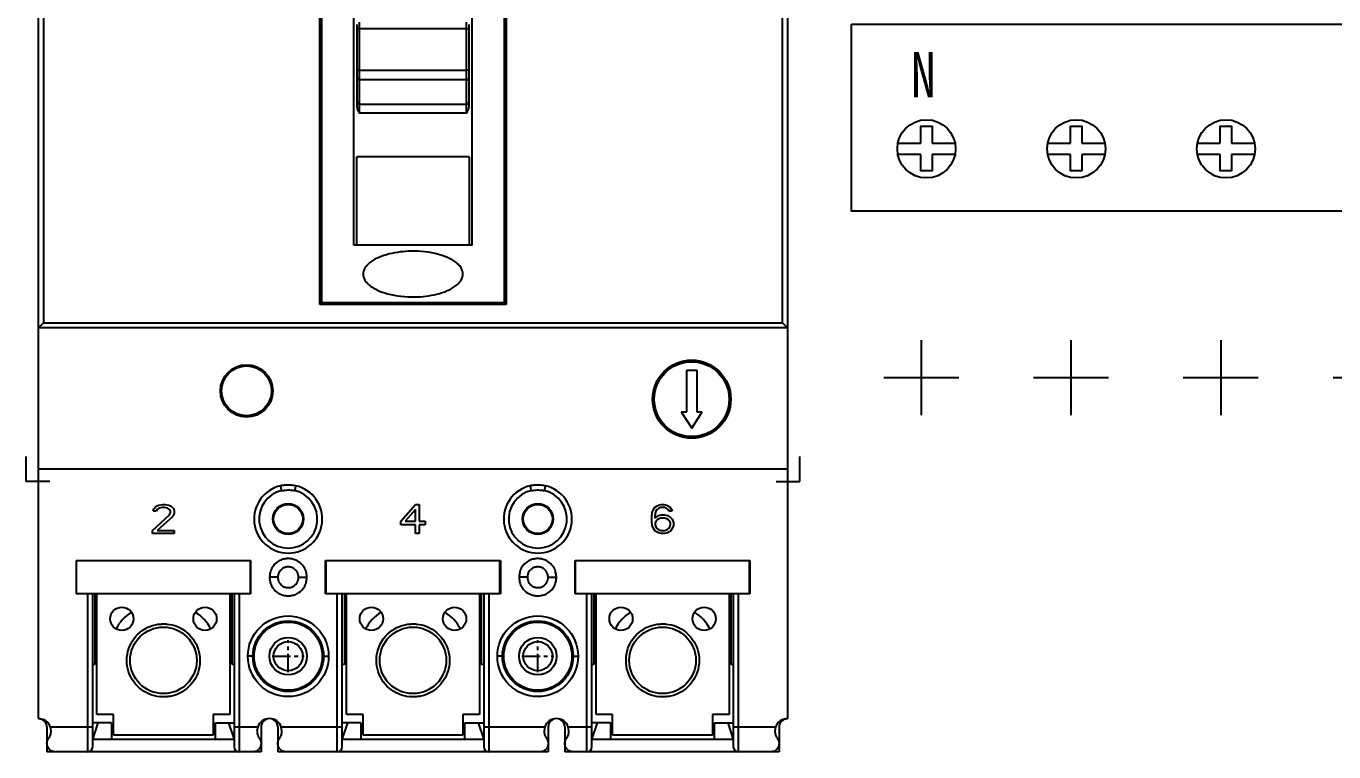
# Model space of a CAD drawing. Extents: x 1461126 to 1461726, y 413223 to 415223.
# Drawn here: x 1461407 to 1461564.2, y 413622.8 to 413710 of the extents above; entities that cross this region are included whole.
import ezdxf

# ---------------------------------------------------------------- set-up
doc = ezdxf.new("R2010")
doc.units = 0
doc.header["$MEASUREMENT"] = 0
doc.linetypes.add('CENTER', pattern=[2, 1.25, -0.25, 0.25, -0.25])
doc.layers.add('dian', color=7, linetype='Continuous')
doc.layers.add('LY-SJ-YQJ', color=7, linetype='Continuous')
doc.styles.add('-宋体', font='', dxfattribs={"width": 0.65})
doc.styles.get('-宋体').set_extended_font_data('NSimSun')

# ---------------------------------------------------------------- blocks, each defined once
blk = doc.blocks.new('A$Ca3bbfdd2')
at = {"color": 0, "linetype": 'ByBlock', "lineweight": -2}
for p, q in [((1.5, -116.5), (1.5, 30.5)), ((91.5, 30.5), (91.5, -116.5)), ((2.1, -15.1), (2.1, -68.9)), ((90.9, -68.9), (90.9, -15.1)), ((35.3, -66.7), (35.3, -17.8)), ((35.5, -18), (35.5, -66.7)), ((57.5, -66.7), (57.5, -18)), ((57.7, -17.8), (57.7, -66.7)), ((39.4, -59.6), (39.4, -26.15)), ((53.6, -59.6), (53.6, -26.15)), ((40.05, -32.75), (40.05, -43.73)), ((52.95, -43.73), (52.95, -32.75)), ((39.75, -33.05), (39.75, -42.92)), ((52.95, -33.57), (40.05, -33.57)), ((53.25, -42.92), (53.25, -33.05)), ((40.05, -38.54), (52.95, -38.54)), ((52.95, -39.7), (40.05, -39.7)), ((40.05, -42.62), (52.95, -42.62)), ((52.95, -43.73), (40.05, -43.73)), ((53.25, -48.98), (39.75, -48.98)), ((39.75, -59.6), (39.75, -48.98)), ((53.25, -48.98), (53.25, -59.6)), ((53.6, -59.6), (39.4, -59.6)), ((57.7, -66.7), (35.3, -66.7)), ((57.5, -66.5), (35.5, -66.5)), ((1.5, -69.5), (2.1, -68.9)), ((2.1, -68.9), (90.9, -68.9)), ((91.5, -69.5), (90.9, -68.9)), ((91.5, -69.5), (1.5, -69.5)), ((79.4, -79.6), (79.4, -74.6)), ((79.4, -74.6), (80.6, -74.6)), ((80.6, -74.6), (80.6, -79.6)), ((75.34, -78.68), (75.53, -78.65)), ((78.75, -79.6), (80, -81.6)), ((78.75, -79.6), (79.4, -79.6)), ((80, -81.6), (81.25, -79.6)), ((80.6, -79.6), (81.25, -79.6)), ((84.47, -78.65), (84.66, -78.68)), ((91.5, -86.5), (1.5, -86.5)), ((15.33, -91.28), (15.62, -90.98)), ((15.62, -90.98), (15.92, -90.83)), ((15.92, -90.83), (16.43, -90.75)), ((16.35, -91.13), (15.99, -91.2)), ((16.65, -91.13), (16.35, -91.13)), ((16.43, -90.75), (16.72, -90.75)), ((17.01, -91.2), (16.65, -91.13)), ((16.72, -90.75), (17.16, -90.83)), ((17.16, -90.83), (17.45, -90.98)), ((17.45, -90.98), (17.74, -91.28)), ((45.04, -92.76), (46.79, -90.75)), ((46.79, -90.75), (47.23, -90.75)), ((47.23, -90.75), (47.23, -92.76)), ((75.41, -91.35), (75.62, -91.05)), ((75.62, -91.05), (75.99, -90.83)), ((75.99, -90.83), (76.35, -90.75)), ((76.28, -91.13), (76.06, -91.2)), ((76.72, -91.13), (76.28, -91.13)), ((76.35, -90.75), (76.65, -90.75)), ((76.65, -90.75), (77.01, -90.83)), ((76.94, -91.2), (76.72, -91.13)), ((77.01, -90.83), (77.37, -91.05)), ((77.37, -91.05), (77.59, -91.35)), ((15.19, -93.88), (17.23, -92.02)), ((15.26, -91.57), (15.33, -91.28)), ((15.62, -91.57), (15.26, -91.57)), ((15.77, -91.35), (15.62, -91.57)), ((15.99, -91.2), (15.77, -91.35)), ((17.59, -92.24), (15.77, -93.88)), ((17.23, -91.35), (17.01, -91.2)), ((17.37, -91.57), (17.23, -91.35)), ((17.23, -92.02), (17.37, -91.72)), ((17.37, -91.72), (17.37, -91.57)), ((17.74, -92.02), (17.59, -92.24)), ((17.74, -91.28), (17.81, -91.57)), ((17.81, -91.72), (17.74, -92.02)), ((17.81, -91.57), (17.81, -91.72)), ((46.79, -91.35), (45.55, -92.76)), ((46.79, -92.76), (46.79, -91.35)), ((75.19, -92.24), (75.26, -91.72)), ((75.19, -92.76), (75.19, -92.24)), ((75.26, -91.72), (75.41, -91.35)), ((75.62, -91.8), (75.55, -92.24)), ((75.55, -92.39), (75.99, -92.09)), ((75.55, -92.24), (75.55, -92.39)), ((75.7, -91.57), (75.62, -91.8)), ((75.84, -91.35), (75.7, -91.57)), ((75.84, -92.62), (75.7, -92.76)), ((76.06, -91.2), (75.84, -91.35)), ((76.06, -92.47), (75.84, -92.62)), ((75.99, -92.09), (76.35, -92.02)), ((76.28, -92.39), (76.06, -92.47)), ((76.79, -92.39), (76.28, -92.39)), ((76.35, -92.02), (76.72, -92.02)), ((76.72, -92.02), (77.08, -92.09)), ((77.01, -92.47), (76.79, -92.39)), ((77.16, -91.35), (76.94, -91.2)), ((77.23, -92.62), (77.01, -92.47)), ((77.08, -92.09), (77.45, -92.32)), ((77.3, -91.57), (77.16, -91.35)), ((77.37, -92.76), (77.23, -92.62)), ((77.67, -91.57), (77.3, -91.57)), ((77.45, -92.32), (77.67, -92.54)), ((77.59, -91.35), (77.67, -91.57)), ((77.67, -92.54), (77.81, -92.91)), ((15.19, -94.25), (15.19, -93.88)), ((17.81, -94.25), (15.19, -94.25)), ((15.77, -93.88), (17.81, -93.88)), ((17.81, -93.88), (17.81, -94.25)), ((45.04, -93.21), (45.04, -92.76)), ((46.79, -93.21), (45.04, -93.21)), ((45.55, -92.76), (46.79, -92.76)), ((46.79, -94.25), (46.79, -93.21)), ((47.23, -94.25), (46.79, -94.25)), ((47.23, -92.76), (47.96, -92.76)), ((47.23, -93.21), (47.23, -94.25)), ((47.96, -93.21), (47.23, -93.21)), ((47.96, -92.76), (47.96, -93.21)), ((75.26, -93.29), (75.19, -92.76)), ((75.41, -93.66), (75.26, -93.29)), ((75.62, -93.96), (75.41, -93.66)), ((75.7, -92.76), (75.62, -92.99)), ((75.62, -92.99), (75.62, -93.21)), ((75.62, -93.21), (75.7, -93.43)), ((75.99, -94.18), (75.62, -93.96)), ((75.7, -93.43), (75.84, -93.66)), ((75.84, -93.66), (76.06, -93.81)), ((76.35, -94.25), (75.99, -94.18)), ((76.06, -93.81), (76.28, -93.88)), ((76.28, -93.88), (76.79, -93.88)), ((76.72, -94.25), (76.35, -94.25)), ((77.08, -94.18), (76.72, -94.25)), ((76.79, -93.88), (77.01, -93.81)), ((77.01, -93.81), (77.23, -93.66)), ((77.45, -93.96), (77.08, -94.18)), ((77.23, -93.66), (77.37, -93.43)), ((77.45, -92.99), (77.37, -92.76)), ((77.37, -93.43), (77.45, -93.21)), ((77.45, -93.21), (77.45, -92.99)), ((77.67, -93.66), (77.45, -93.96)), ((77.81, -93.29), (77.67, -93.66)), ((77.81, -92.91), (77.81, -93.29)), ((6, -97.5), (6, -101.5)), ((6, -97.5), (27, -97.5)), ((6, -99), (6.05, -99)), ((6.05, -101.5), (6.05, -97.5)), ((26.95, -101.5), (26.95, -97.5)), ((26.95, -99), (27, -99)), ((27, -101.5), (27, -97.5)), ((36, -101.5), (36, -97.5)), ((36, -97.5), (57, -97.5)), ((36.05, -99), (36, -99)), ((36.05, -101.5), (36.05, -97.5)), ((56.95, -101.5), (56.95, -97.5)), ((57, -99), (56.95, -99)), ((57, -97.5), (57, -101.5)), ((66, -101.5), (66, -97.5)), ((66, -97.5), (87, -97.5)), ((66, -99), (66.05, -99)), ((66.05, -101.5), (66.05, -97.5)), ((86.95, -101.5), (86.95, -97.5)), ((86.95, -99), (87, -99)), ((87, -97.5), (87, -101.5)), ((30.25, -99.5), (29.25, -99.5)), ((32.75, -99.5), (33.75, -99.5)), ((60.25, -99.5), (59.25, -99.5)), ((62.75, -99.5), (63.75, -99.5)), ((27, -101.5), (6, -101.5)), ((7.4, -120.5), (7.4, -101.5)), ((8, -119.9), (8, -101.5)), ((8.25, -101.5), (8.25, -110)), ((8.5, -116), (8.5, -101.5)), ((24.5, -101.5), (24.5, -116)), ((24.75, -110), (24.75, -101.5)), ((25, -101.5), (25, -119.9)), ((25.6, -101.5), (25.6, -120.5)), ((57, -101.5), (36, -101.5)), ((37.4, -120.5), (37.4, -101.5)), ((38, -119.9), (38, -101.5)), ((38.25, -101.5), (38.25, -110)), ((38.5, -116), (38.5, -101.5)), ((54.5, -101.5), (54.5, -116)), ((54.75, -110), (54.75, -101.5)), ((55, -101.5), (55, -119.9)), ((55.6, -101.5), (55.6, -120.5)), ((87, -101.5), (66, -101.5)), ((67.4, -120.5), (67.4, -101.5)), ((68, -119.9), (68, -101.5)), ((68.25, -101.5), (68.25, -110)), ((68.5, -116), (68.5, -101.5)), ((84.5, -101.5), (84.5, -116)), ((84.75, -110), (84.75, -101.5)), ((85, -101.5), (85, -119.9)), ((85.6, -101.5), (85.6, -120.5)), ((8.25, -110), (8, -110)), ((25, -110), (24.75, -110)), ((27.25, -109), (26.65, -109)), ((35.75, -109), (36.35, -109)), ((38.25, -110), (38, -110)), ((55, -110), (54.75, -110)), ((57.25, -109), (56.65, -109)), ((65.75, -109), (66.35, -109)), ((68.25, -110), (68, -110)), ((85, -110), (84.75, -110)), ((10.5, -116), (8.5, -116)), ((10.5, -118.5), (10.5, -116)), ((22.5, -116), (22.5, -118.5)), ((24.5, -116), (22.5, -116)), ((40.5, -116), (38.5, -116)), ((40.5, -118.5), (40.5, -116)), ((52.5, -116), (52.5, -118.5)), ((54.5, -116), (52.5, -116)), ((70.5, -116), (68.5, -116)), ((70.5, -118.5), (70.5, -116)), ((82.5, -116), (82.5, -118.5)), ((84.5, -116), (82.5, -116)), ((2.5, -117.5), (2.5, -120.5)), ((3, -118), (2.91, -117.5)), ((2.91, -117.5), (8, -117.5)), ((10.25, -117), (8, -117)), ((8, -119), (8.67, -117)), ((10.25, -117), (10.25, -119)), ((22.75, -117), (25, -117)), ((22.75, -119), (22.75, -117)), ((24.33, -117), (25, -119)), ((25, -117.5), (27.84, -117.5)), ((27.84, -117.5), (27.75, -118)), ((28.25, -117.5), (28.25, -120.5)), ((30.25, -117.5), (30.25, -120.5)), ((30.75, -118), (30.66, -117.5)), ((30.66, -117.5), (38, -117.5)), ((40.25, -117), (38, -117)), ((38, -119), (38.67, -117)), ((40.25, -117), (40.25, -119)), ((52.75, -119), (52.75, -117)), ((52.75, -117), (55, -117)), ((54.33, -117), (55, -119)), ((55, -117.5), (62.34, -117.5)), ((62.34, -117.5), (62.25, -118)), ((62.75, -117.5), (62.75, -120.5)), ((64.75, -117.5), (64.75, -120.5)), ((65.25, -118), (65.16, -117.5)), ((65.16, -117.5), (68, -117.5)), ((70.25, -117), (68, -117)), ((68, -119), (68.67, -117)), ((70.25, -117), (70.25, -119)), ((82.75, -119), (82.75, -117)), ((82.75, -117), (85, -117)), ((84.33, -117), (85, -119)), ((85, -117.5), (90.09, -117.5)), ((90.09, -117.5), (90, -118)), ((90.5, -117.5), (90.5, -120.5)), ((25, -119), (8, -119)), ((22.5, -118.5), (10.5, -118.5)), ((55, -119), (38, -119)), ((52.5, -118.5), (40.5, -118.5)), ((85, -119), (68, -119)), ((82.5, -118.5), (70.5, -118.5)), ((28.25, -120.5), (2.5, -120.5)), ((7.5, -120.5), (7.5, -120.5)), ((7.5, -120.5), (7.5, -120.5)), ((25.5, -120.5), (25.5, -120.5)), ((25.5, -120.5), (25.5, -120.5)), ((62.75, -120.5), (30.25, -120.5)), ((37.5, -120.5), (37.5, -120.5)), ((37.5, -120.5), (37.5, -120.5)), ((55.5, -120.5), (55.5, -120.5)), ((55.5, -120.5), (55.5, -120.5)), ((90.5, -120.5), (64.75, -120.5)), ((67.5, -120.5), (67.5, -120.5)), ((67.5, -120.5), (67.5, -120.5)), ((85.5, -120.5), (85.5, -120.5)), ((85.5, -120.5), (85.5, -120.5))]:
    blk.add_line(p, q, dxfattribs=at)
at = {"color": 1, "linetype": 'CENTER', "ltscale": 1.778}
for p, q in [((31.5, -110.93), (31.5, -107.08)), ((61.5, -110.93), (61.5, -107.08)), ((29.57, -109), (33.42, -109)), ((59.57, -109), (63.42, -109))]:
    blk.add_line(p, q, dxfattribs=at)
at = {"color": 0, "linetype": 'ByBlock', "lineweight": -2}
for points in [[(39.75, -42.92, 0.004684), (39.77, -43.05, 0.011358), (39.79, -43.16, 0.023271), (39.83, -43.29, 0.026259), (39.88, -43.42, 0.017615), (39.94, -43.54, 0.004561), (39.97, -43.59, 0.005172), (40.02, -43.68, 0.00129), (40.05, -43.73)], [(52.95, -43.73, 0.002582), (53.01, -43.64, 0.013712), (53.09, -43.49, 0.020508), (53.14, -43.37, 0.033053), (53.19, -43.21, 0.014634), (53.22, -43.11, 0.006845), (53.23, -43.03, 0.003198), (53.25, -42.92)], [(52.5, -63.05, 0.025523), (52.45, -62.72, 0.089607), (52.28, -62.31, 0.061233), (51.93, -61.88, 0.048495), (51.41, -61.47, 0.034546), (50.83, -61.15, 0.044097), (49.58, -60.69, 0.069945), (46.28, -60.31, 0.05583), (43.64, -60.64, 0.041461), (42.38, -61.06, 0.028712), (41.78, -61.35, 0.081107), (40.92, -62.05, 0.040581), (40.72, -62.31, 0.089511), (40.55, -62.72, 0.025509), (40.5, -63.05)], [(40.5, -63.05, 0.025523), (40.55, -63.39, 0.089607), (40.72, -63.79, 0.061234), (41.07, -64.22, 0.048494), (41.59, -64.64, 0.034546), (42.17, -64.96, 0.044097), (43.42, -65.42, 0.069945), (46.72, -65.8, 0.05583), (49.36, -65.47, 0.041461), (50.62, -65.05, 0.028712), (51.22, -64.75, 0.081107), (52.08, -64.06, 0.040581), (52.28, -63.79, 0.089511), (52.45, -63.39, 0.025509), (52.5, -63.05)], [(32.4, -88.5, 0.004942), (32.06, -88.46, 0.013436), (31.73, -88.43, 0.029366), (31.28, -88.43, 0.009936), (31.05, -88.45, 0.005927), (30.82, -88.48, 0.003286), (30.6, -88.5)], [(30.73, -89.09, -0.002261), (30.92, -89.06, -0.009008), (31.16, -89.03, -0.01632), (31.41, -89.01, -0.038101), (31.79, -89.02, -0.011683), (31.98, -89.04, -0.005789), (32.17, -89.07, -0.001444), (32.27, -89.09)], [(62.4, -88.5, 0.004927), (62.06, -88.46, 0.013397), (61.72, -88.43, 0.029375), (61.27, -88.43, 0.009971), (61.05, -88.45, 0.005947), (60.82, -88.48, 0.003297), (60.6, -88.5)], [(60.73, -89.09, -0.002261), (60.92, -89.06, -0.009008), (61.16, -89.03, -0.016321), (61.41, -89.01, -0.038103), (61.79, -89.02, -0.011683), (61.98, -89.04, -0.005789), (62.17, -89.07, -0.001444), (62.27, -89.09)], [(31.5, -97.25, 0.0038), (31.28, -97.28, 0.01524), (31.01, -97.32, 0.027878), (30.74, -97.39, 0.080144), (30.21, -97.66, 0.093185), (29.59, -98.3, 0.081456), (29.36, -98.85, 0.019574), (29.31, -99.06, 0.011536), (29.28, -99.28, 0.0038), (29.25, -99.5)], [(33.75, -99.5, 0.0038), (33.72, -99.28, 0.01524), (33.68, -99.01, 0.027878), (33.61, -98.75, 0.080144), (33.34, -98.21, 0.093184), (32.7, -97.6, 0.081457), (32.15, -97.36, 0.019574), (31.94, -97.31, 0.011536), (31.72, -97.28, 0.0038), (31.5, -97.25)], [(61.5, -97.25, 0.0038), (61.28, -97.28, 0.01524), (61.01, -97.32, 0.027878), (60.74, -97.39, 0.080144), (60.21, -97.66, 0.093184), (59.59, -98.3, 0.081457), (59.36, -98.85, 0.019574), (59.31, -99.06, 0.011536), (59.28, -99.28, 0.0038), (59.25, -99.5)], [(63.75, -99.5, 0.0038), (63.72, -99.28, 0.01524), (63.68, -99.01, 0.027878), (63.61, -98.75, 0.080144), (63.34, -98.21, 0.093185), (62.7, -97.6, 0.081457), (62.15, -97.36, 0.019574), (61.94, -97.31, 0.011536), (61.72, -97.28, 0.0038), (61.5, -97.25)], [(31.5, -98.25, 0.0038), (31.38, -98.27, 0.01524), (31.23, -98.29, 0.027878), (31.08, -98.33, 0.080145), (30.78, -98.48, 0.093181), (30.44, -98.84, 0.081459), (30.31, -99.14, 0.019575), (30.28, -99.26, 0.011536), (30.26, -99.38, 0.0038), (30.25, -99.5)], [(32.75, -99.5, 0.0038), (32.74, -99.38, 0.015241), (32.71, -99.23, 0.027879), (32.67, -99.08, 0.080145), (32.52, -98.78, 0.093181), (32.17, -98.45, 0.081458), (31.86, -98.31, 0.019574), (31.74, -98.29, 0.011536), (31.62, -98.27, 0.0038), (31.5, -98.25)], [(61.5, -98.25, 0.0038), (61.38, -98.27, 0.015241), (61.23, -98.29, 0.027878), (61.08, -98.33, 0.080145), (60.78, -98.48, 0.093181), (60.44, -98.84, 0.081458), (60.31, -99.14, 0.019575), (60.28, -99.26, 0.011536), (60.26, -99.38, 0.0038), (60.25, -99.5)], [(62.75, -99.5, 0.0038), (62.74, -99.38, 0.015241), (62.71, -99.23, 0.027879), (62.67, -99.08, 0.080146), (62.52, -98.78, 0.093181), (62.17, -98.45, 0.081457), (61.86, -98.31, 0.019574), (61.74, -98.29, 0.011536), (61.62, -98.27, 0.0038), (61.5, -98.25)], [(29.25, -99.5, 0.0038), (29.28, -99.72, 0.01524), (29.32, -100, 0.027878), (29.39, -100.26, 0.080145), (29.66, -100.8, 0.093183), (30.3, -101.41, 0.081459), (30.85, -101.65, 0.019575), (31.06, -101.69, 0.011536), (31.28, -101.73, 0.0038), (31.5, -101.75)], [(30.25, -99.5, 0.0038), (30.26, -99.63, 0.015241), (30.29, -99.78, 0.027879), (30.33, -99.93, 0.080146), (30.48, -100.22, 0.093182), (30.83, -100.56, 0.081458), (31.14, -100.7, 0.019574), (31.26, -100.72, 0.011536), (31.38, -100.74, 0.0038), (31.5, -100.75)], [(31.5, -100.75, 0.0038), (31.62, -100.74, 0.015241), (31.77, -100.72, 0.027878), (31.92, -100.68, 0.080145), (32.22, -100.53, 0.093181), (32.56, -100.17, 0.081459), (32.69, -99.87, 0.019575), (32.72, -99.75, 0.011536), (32.74, -99.63, 0.0038), (32.75, -99.5)], [(31.5, -101.75, 0.0038), (31.72, -101.73, 0.015241), (31.99, -101.68, 0.027879), (32.26, -101.62, 0.080146), (32.79, -101.35, 0.093181), (33.41, -100.71, 0.081458), (33.64, -100.16, 0.019574), (33.69, -99.94, 0.011536), (33.72, -99.72, 0.0038), (33.75, -99.5)], [(59.25, -99.5, 0.0038), (59.28, -99.72, 0.015241), (59.32, -100, 0.027878), (59.39, -100.26, 0.080145), (59.66, -100.8, 0.093181), (60.3, -101.41, 0.081459), (60.85, -101.65, 0.019575), (61.06, -101.69, 0.011536), (61.28, -101.73, 0.0038), (61.5, -101.75)], [(60.25, -99.5, 0.0038), (60.26, -99.63, 0.015241), (60.29, -99.78, 0.027879), (60.33, -99.93, 0.080146), (60.48, -100.22, 0.093181), (60.83, -100.56, 0.081458), (61.14, -100.7, 0.019574), (61.26, -100.72, 0.011536), (61.38, -100.74, 0.0038), (61.5, -100.75)], [(61.5, -100.75, 0.0038), (61.62, -100.74, 0.015241), (61.77, -100.72, 0.027878), (61.92, -100.68, 0.080145), (62.22, -100.53, 0.093182), (62.56, -100.17, 0.081459), (62.69, -99.87, 0.019575), (62.72, -99.75, 0.011536), (62.74, -99.63, 0.0038), (62.75, -99.5)], [(61.5, -101.75, 0.0038), (61.72, -101.73, 0.015241), (61.99, -101.68, 0.027879), (62.26, -101.62, 0.080146), (62.79, -101.35, 0.093182), (63.41, -100.71, 0.081457), (63.64, -100.16, 0.019574), (63.69, -99.94, 0.011536), (63.72, -99.72, 0.0038), (63.75, -99.5)], [(16.5, -113.9, -0.007746), (16.07, -113.87, -0.082776), (14.82, -113.57, -0.732055), (15.54, -105.21, -0.022015), (15.85, -105.16, -0.015545), (16.28, -105.12, -0.003875), (16.5, -105.1)], [(16.5, -105.1, -0.007745), (16.93, -105.13, -0.082773), (18.18, -105.44, -0.732054), (17.46, -113.8, -0.022017), (17.15, -113.85, -0.015547), (16.72, -113.89, -0.003875), (16.5, -113.9)], [(46.5, -113.9, -0.007746), (46.07, -113.87, -0.082776), (44.82, -113.57, -0.732055), (45.54, -105.21, -0.022015), (45.85, -105.16, -0.015545), (46.28, -105.12, -0.003875), (46.5, -105.1)], [(46.5, -105.1, -0.007745), (46.93, -105.13, -0.082773), (48.18, -105.44, -0.732054), (47.46, -113.8, -0.022017), (47.15, -113.85, -0.015547), (46.72, -113.89, -0.003875), (46.5, -113.9)], [(76.5, -113.9, -0.007746), (76.07, -113.87, -0.082776), (74.82, -113.57, -0.732055), (75.54, -105.21, -0.022015), (75.85, -105.16, -0.015545), (76.28, -105.12, -0.003875), (76.5, -105.1)], [(76.5, -105.1, -0.007745), (76.93, -105.13, -0.082773), (78.18, -105.44, -0.732054), (77.46, -113.8, -0.022017), (77.15, -113.85, -0.015547), (76.72, -113.89, -0.003875), (76.5, -113.9)], [(1.5, -116.5, -0.05945), (1.85, -116.55, -0.032462), (2.02, -116.6, -0.006043), (2.07, -116.62, -0.001503), (2.1, -116.63)], [(90.9, -116.63, -0.002968), (90.96, -116.61, -0.033119), (91.12, -116.55, -0.063712), (91.5, -116.5)], [(2.5, -119.5, -0.004077), (2.51, -119.43, -0.012159), (2.51, -119.35, -0.019908), (2.53, -119.28, -0.049002), (2.57, -119.15, -0.015844), (2.59, -119.09, -0.013586), (2.63, -119.02, -0.00409), (2.65, -118.98, -0.00321), (2.7, -118.9)], [(2.7, -118.9, 0.005289), (2.78, -118.78, 0.012799), (2.84, -118.68, 0.02025), (2.89, -118.57, 0.049252), (2.95, -118.37, 0.015272), (2.97, -118.28, 0.010668), (2.98, -118.19, 0.004543), (2.99, -118.13, 0.003589), (3, -118)], [(27.75, -118, 0.00356), (27.76, -118.13, 0.010893), (27.78, -118.25, 0.013058), (27.79, -118.34, 0.017777), (27.81, -118.43, 0.035545), (27.86, -118.57, 0.020393), (27.91, -118.68, 0.01534), (27.99, -118.8, 0.003651), (28.05, -118.9)], [(28.05, -118.9, -0.00469), (28.11, -119, -0.011726), (28.15, -119.07, -0.013647), (28.17, -119.13, -0.018663), (28.2, -119.19, -0.034595), (28.22, -119.28, -0.019908), (28.24, -119.35, -0.012159), (28.24, -119.43, -0.004077), (28.25, -119.5)], [(30.25, -119.5, -0.004077), (30.26, -119.43, -0.01216), (30.26, -119.35, -0.019909), (30.28, -119.28, -0.049003), (30.32, -119.15, -0.015845), (30.34, -119.09, -0.013587), (30.38, -119.02, -0.00409), (30.4, -118.98, -0.00321), (30.45, -118.9)], [(30.45, -118.9, 0.00531), (30.53, -118.78, 0.012849), (30.59, -118.68, 0.020328), (30.64, -118.57, 0.049276), (30.7, -118.37, 0.015203), (30.72, -118.28, 0.01062), (30.73, -118.19, 0.004523), (30.74, -118.13, 0.003573), (30.75, -118)], [(62.25, -118, 0.00356), (62.26, -118.13, 0.010893), (62.28, -118.25, 0.013058), (62.29, -118.34, 0.017777), (62.31, -118.43, 0.035545), (62.36, -118.57, 0.020393), (62.41, -118.68, 0.01534), (62.49, -118.8, 0.003651), (62.55, -118.9)], [(62.55, -118.9, -0.00469), (62.61, -119, -0.011726), (62.65, -119.07, -0.013647), (62.67, -119.13, -0.018663), (62.7, -119.19, -0.034596), (62.72, -119.28, -0.019909), (62.74, -119.35, -0.012159), (62.74, -119.43, -0.004077), (62.75, -119.5)], [(64.75, -119.5, -0.004077), (64.76, -119.43, -0.012159), (64.76, -119.35, -0.019908), (64.78, -119.28, -0.049002), (64.82, -119.15, -0.015844), (64.84, -119.09, -0.013586), (64.88, -119.02, -0.00409), (64.9, -118.98, -0.00321), (64.95, -118.9)], [(64.95, -118.9, 0.00531), (65.03, -118.78, 0.012849), (65.09, -118.68, 0.020327), (65.14, -118.57, 0.049275), (65.2, -118.37, 0.015203), (65.22, -118.28, 0.01062), (65.23, -118.19, 0.004523), (65.24, -118.13, 0.003573), (65.25, -118)], [(90, -118, 0.003584), (90.01, -118.13, 0.010965), (90.03, -118.25, 0.013146), (90.04, -118.34, 0.017898), (90.06, -118.43, 0.035432), (90.11, -118.57, 0.024573), (90.18, -118.7, 0.010961), (90.24, -118.8, 0.00363), (90.3, -118.9)], [(90.3, -118.9, -0.00469), (90.36, -119, -0.011726), (90.4, -119.07, -0.013647), (90.42, -119.13, -0.018663), (90.45, -119.19, -0.034596), (90.47, -119.28, -0.019909), (90.49, -119.35, -0.012159), (90.49, -119.43, -0.004077), (90.5, -119.5)], [(3.5, -120.5, -0.007073), (3.37, -120.49, -0.011386), (3.29, -120.47, -0.040009), (3.12, -120.43, -0.079544), (2.89, -120.29, -0.070958), (2.67, -120.07, -0.092679), (2.55, -119.8, -0.017606), (2.53, -119.71, -0.010841), (2.52, -119.62, -0.004893), (2.5, -119.5)], [(28.25, -119.5, -0.004891), (28.23, -119.62, -0.015374), (28.22, -119.74, -0.019176), (28.19, -119.83, -0.091264), (28.07, -120.09, -0.081813), (27.81, -120.34, -0.080902), (27.57, -120.45, -0.014638), (27.51, -120.46, -0.01426), (27.42, -120.48, -0.008505), (27.34, -120.49, -0.004713), (27.25, -120.5)], [(31.25, -120.5, -0.007073), (31.12, -120.49, -0.011386), (31.04, -120.47, -0.040009), (30.87, -120.43, -0.079545), (30.64, -120.29, -0.070959), (30.42, -120.07, -0.092677), (30.3, -119.8, -0.017606), (30.28, -119.71, -0.01084), (30.27, -119.62, -0.004893), (30.25, -119.5)], [(62.75, -119.5, -0.004891), (62.73, -119.62, -0.015374), (62.72, -119.74, -0.019177), (62.69, -119.83, -0.091265), (62.57, -120.09, -0.081813), (62.31, -120.34, -0.080903), (62.07, -120.45, -0.014638), (62.01, -120.46, -0.01426), (61.92, -120.48, -0.008505), (61.84, -120.49, -0.004713), (61.75, -120.5)], [(65.75, -120.5, -0.007073), (65.62, -120.49, -0.011386), (65.54, -120.47, -0.040009), (65.37, -120.43, -0.079544), (65.14, -120.29, -0.07096), (64.92, -120.07, -0.092677), (64.8, -119.8, -0.017606), (64.78, -119.71, -0.01084), (64.77, -119.62, -0.004893), (64.75, -119.5)], [(90.5, -119.5, -0.004891), (90.48, -119.62, -0.015374), (90.47, -119.74, -0.019176), (90.44, -119.83, -0.091264), (90.32, -120.09, -0.081813), (90.06, -120.34, -0.080902), (89.82, -120.45, -0.014638), (89.76, -120.46, -0.01426), (89.67, -120.48, -0.008505), (89.59, -120.49, -0.004713), (89.5, -120.5)]]:
    blk.add_lwpolyline(points, format="xyb", dxfattribs=at)
at = {"color": 0, "linetype": 'ByBlock', "lineweight": -2, "flags": 128}
for points in [[(30.73, -89.09), (30.73, -89.08), (30.72, -89.04), (30.71, -88.99), (30.69, -88.92), (30.67, -88.83), (30.65, -88.73), (30.63, -88.62), (30.6, -88.5)], [(32.4, -88.5), (32.37, -88.62), (32.35, -88.73), (32.33, -88.83), (32.31, -88.92), (32.29, -88.99), (32.28, -89.04), (32.27, -89.08), (32.27, -89.09)], [(60.73, -89.09), (60.73, -89.08), (60.72, -89.04), (60.71, -88.99), (60.69, -88.92), (60.67, -88.83), (60.65, -88.73), (60.63, -88.62), (60.6, -88.5)], [(62.4, -88.5), (62.37, -88.62), (62.35, -88.73), (62.33, -88.83), (62.31, -88.92), (62.29, -88.99), (62.28, -89.04), (62.27, -89.08), (62.27, -89.09)]]:
    blk.add_lwpolyline(points, dxfattribs=at)
at = {"color": 0, "linetype": 'ByBlock', "lineweight": -2}
for centre, radius in [((80, -78.1), 4.7), ((80, -78.1), 4.5), ((26.5, -77.1), 3.15), ((26.5, -77.1), 3), ((31.5, -92.5), 1.85), ((31.5, -92.5), 1.75), ((61.5, -92.5), 1.85), ((61.5, -92.5), 1.75), ((11.5, -104.5), 1.4), ((21.5, -104.5), 1.4), ((41.5, -104.5), 1.4), ((51.5, -104.5), 1.4), ((71.5, -104.5), 1.4), ((81.5, -104.5), 1.4), ((31.5, -109), 4.85), ((31.5, -109), 4.25), ((31.5, -109), 4.1), ((61.5, -109), 4.85), ((61.5, -109), 4.25), ((61.5, -109), 4.1), ((16.5, -109.5), 4), ((31.5, -109), 2.25), ((46.5, -109.5), 4), ((61.5, -109), 2.25), ((76.5, -109.5), 4)]:
    blk.add_circle(centre, radius, dxfattribs=at)
for centre, radius, start, end in [((39.98, -34.02), 0.458, 80.888, 119.7961), ((53.02, -34.02), 0.458, 60.2039, 99.112), ((39.98, -39), 0.458, 80.8878, 119.7964), ((53.02, -39), 0.458, 60.2036, 99.1122), ((40.05, -39.41), 0.297, 180.6798, 270.664), ((52.95, -39.41), 0.297, 269.336, 359.3202), ((40.05, -42.32), 0.297, 180.6798, 270.6641), ((52.95, -42.32), 0.297, 269.3359, 359.3202), ((31.5, -92.5), 4.1, 102.6804, 77.3196), ((31.5, -92.5), 3.5, 102.6804, 77.3196), ((61.5, -92.5), 4.1, 102.6804, 77.3196), ((61.5, -92.5), 3.5, 102.6804, 77.3196), ((15.25, -108), 5, 121.1538, 152.7961), ((17.75, -108), 5, 27.2039, 58.8462), ((45.25, -108), 5, 121.1538, 152.7961), ((47.75, -108), 5, 27.2039, 58.8462), ((75.25, -108), 5, 121.1538, 152.7961), ((77.75, -108), 5, 27.2039, 58.8462), ((1.5, -117.5), 1, 0, 90), ((1.5, -118), 1.5, 19.4712, 66.4218), ((29.25, -118), 1.5, 19.4712, 160.5288), ((29.25, -117.5), 1, 0, 180), ((63.75, -118), 1.5, 19.4712, 160.5288), ((63.75, -117.5), 1, 0, 180), ((91.5, -118), 1.5, 113.5782, 160.5288), ((91.5, -117.5), 1, 90, 180), ((7.4, -119.9), 0.6, 270, 0), ((25.6, -119.9), 0.6, 180, 270), ((37.4, -119.9), 0.6, 270, 0), ((55.6, -119.9), 0.6, 180, 270), ((67.4, -119.9), 0.6, 270, 0), ((85.6, -119.9), 0.6, 180, 270)]:
    blk.add_arc(centre, radius, start, end, dxfattribs=at)
at = {"layer": 'LY-SJ-YQJ', "color": 1}
for p, q in [((0, -88), (0, -85)), ((93, -88), (93, -85)), ((2.85, -88), (0, -88)), ((90.15, -88), (93, -88))]:
    blk.add_line(p, q, dxfattribs=at)
blk = doc.blocks.new('MB50-100-3p2024.1')
at = {"color": 6}
for centre in [(29.4, -67), (59.4, -67)]:
    blk.add_circle(centre, 1.75, dxfattribs=at)
at = {"color": 0}
blk.add_blockref('A$Ca3bbfdd2', (-2.1, 42), dxfattribs=at)
blk = doc.blocks.new('后备保护-72mm-2022.1')
at = {"color": 1}
for p, q in [((8.37, -60.5), (8.37, -69.5)), ((26.37, -60.5), (26.37, -69.5)), ((44.37, -60.5), (44.37, -69.5)), ((3.87, -65), (12.87, -65)), ((21.87, -65), (30.87, -65)), ((39.87, -65), (48.87, -65)), ((57.87, -65), (66.87, -65))]:
    blk.add_line(p, q, dxfattribs=at)
for points in [[(8.32, -36.82), (8.32, -34.79), (9.68, -34.79), (9.68, -36.82)], [(26.32, -36.82), (26.32, -34.79), (27.68, -34.79), (27.68, -36.82)], [(44.32, -36.82), (44.32, -34.79), (45.68, -34.79), (45.68, -36.82)], [(5.57, -36.82), (8.32, -36.82)], [(9.68, -36.82), (12.43, -36.82)], [(23.57, -36.82), (26.32, -36.82)], [(27.68, -36.82), (30.43, -36.82)], [(41.57, -36.82), (44.32, -36.82)], [(45.68, -36.82), (48.43, -36.82)], [(8.32, -38.18), (5.57, -38.18)], [(9.68, -38.18), (9.68, -40.13), (8.32, -40.13), (8.32, -38.18)], [(12.43, -38.18), (9.68, -38.18)], [(26.32, -38.18), (23.57, -38.18)], [(27.68, -38.18), (27.68, -40.13), (26.32, -40.13), (26.32, -38.18)], [(30.43, -38.18), (27.68, -38.18)], [(44.32, -38.18), (41.57, -38.18)], [(45.68, -38.18), (45.68, -40.13), (44.32, -40.13), (44.32, -38.18)], [(48.43, -38.18), (45.68, -38.18)]]:
    blk.add_lwpolyline(points)
for centre in [(9, -37.5), (27, -37.5), (45, -37.5)]:
    blk.add_circle(centre, 3.5)
at = {"layer": 'dian', "color": 0, "ltscale": 0.5}
blk.add_lwpolyline([(0, -22.5), (72, -22.5), (72, -45), (0, -45)], close=True, dxfattribs=at)
at = {"style": '-宋体', "width": 0.8}
blk.add_text('N', height=5.47, dxfattribs=at).set_placement((7.13, -31.32))

msp = doc.modelspace()

# ---------------------------------------------------------------- block references
at = {"color": 6}
for name, p in [('后备保护-72mm-2022.1', (1461506.19, 413732.76)), ('MB50-100-3p2024.1', (1461409.07, 413701.26))]:
    msp.add_blockref(name, p, dxfattribs=at)

doc.saveas('drawing.dxf')
